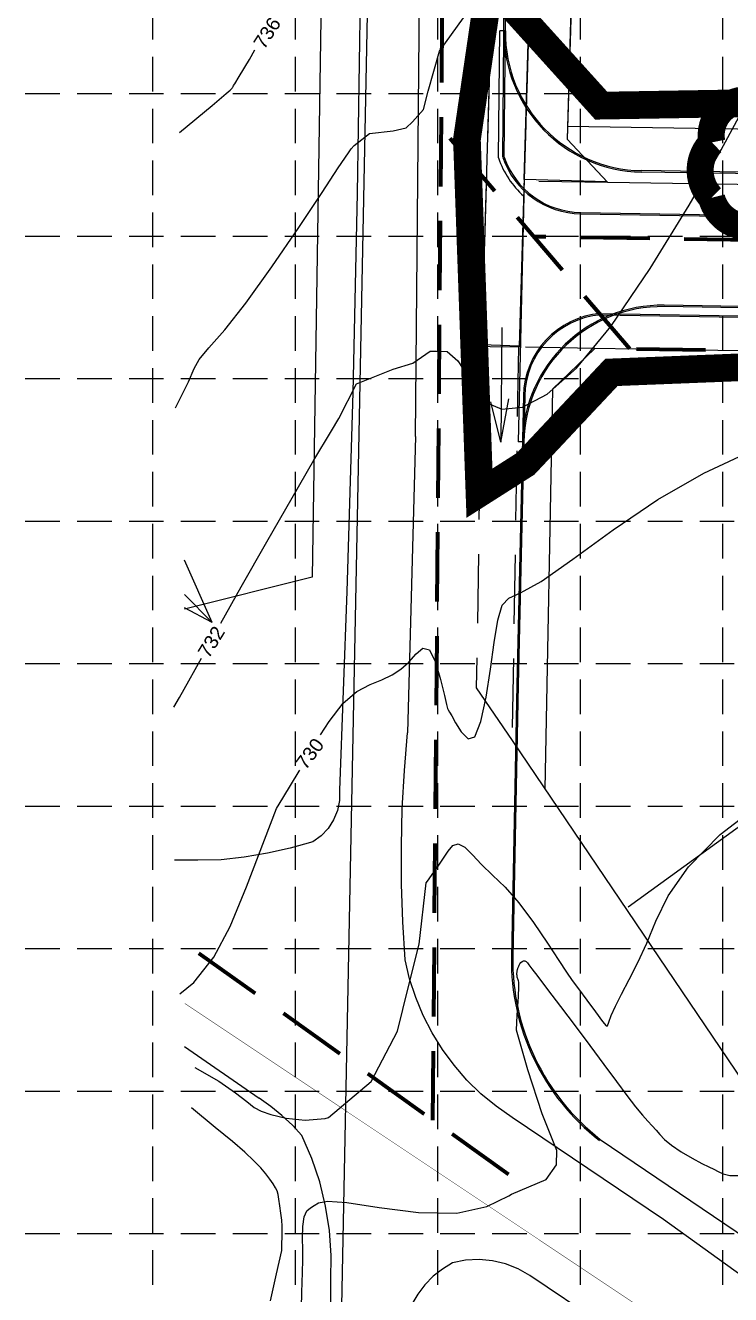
# Model space of a CAD drawing. Extents: x 3769 to 7071, y 3587 to 5652.
# Drawn here: x 4498.5 to 4753.4, y 4494.7 to 4953.3 of the extents above; entities that cross this region are included whole.
import ezdxf
from ezdxf.enums import TextEntityAlignment as Align

# ---------------------------------------------------------------- set-up
doc = ezdxf.new("R2010")
doc.units = 0
doc.header["$LTSCALE"] = 100
doc.header["$MEASUREMENT"] = 0
doc.linetypes.add('DASHED2', pattern=[0.375, 0.25, -0.125])
doc.linetypes.add('HIDDEN', pattern=[0.375, 0.25, -0.125])
doc.layers.get('0').update_dxf_attribs({"linetype": 'CONTINUOUS'})
for name, color, linetype in [('1 ARROWS', 7, 'CONTINUOUS'), ('ADJACENT', 3, 'CONTINUOUS'), ('BOUNDARY', 1, 'CONTINUOUS'), ('BTEXT', 5, 'CONTINUOUS'), ('CITY-STREET', 252, 'CONTINUOUS'), ('DRAINAGE', 12, 'DASHED2'), ('EC', 43, 'CONTINUOUS'), ('GRID', 254, 'HIDDEN'), ('HIGHWAY-RURAL', 6, 'CONTINUOUS'), ('LEGEND', 7, 'CONTINUOUS'), ('Limits of disturbance', 1, 'CONTINUOUS'), ('LOTLINE', 5, 'CONTINUOUS'), ('OLD-LINE', 4, 'DASHED2'), ('P-PAVRD', 6, 'CONTINUOUS'), ('PC', 43, 'CONTINUOUS'), ('ROAD', 7, 'CONTINUOUS'), ('ROW-TRACTS', 56, 'CONTINUOUS')]:
    doc.layers.add(name, color=color, linetype=linetype)
doc.styles.get("Standard").update_dxf_attribs({"font": 'ARIAL.TTF'})

msp = doc.modelspace()

# ---------------------------------------------------------------- linework, layer by layer
at = {"color": 7}
for p, q in [((4669.51, 4905.42), (4669.95, 4951.33)), ((4671.95, 4951.31), (4669.95, 4951.33)), ((5215.14, 4892.51), (4721.15, 4900.34)), ((5215.15, 4893.01), (4721.16, 4900.84)), ((4678.6, 4891.66), (4676.6, 4802.88)), ((4919.16, 4848.69), (4729.37, 4851.7)), ((4918.52, 4849.2), (4729.38, 4852.2)), ((4678.6, 4802.84), (4676.6, 4802.88))]:
    msp.add_line(p, q, dxfattribs=at)
for centre, radius, start, end in [((4721.95, 4950.83), 50.5, 179.448, 269.0919), ((4721.95, 4950.83), 50, 179.448, 269.0919), ((4699.57, 4915.4), 31.67, 198.3705, 228.552), ((4728.58, 4801.71), 50.5, 89.0919, 178.7057), ((4728.58, 4801.71), 50, 89.0919, 178.7057)]:
    msp.add_arc(centre, radius, start, end, dxfattribs=at)
at = {"layer": '1 ARROWS', "linetype": 'Continuous'}
for p, q in [((4565.98, 4737.51), (4556.02, 4760.07)), ((4556.02, 4747.62), (4565.98, 4737.51)), ((4565.98, 4737.51), (4556.02, 4742.81))]:
    msp.add_line(p, q, dxfattribs=at)
at = {"layer": 'ADJACENT', "color": 7}
for p, q in [((4607.66, 5106.3), (4602.08, 4753.98)), ((4704.23, 4836.6), (4688.95, 4821.83)), ((4934.5, 4832.95), (4704.23, 4836.6)), ((4688.95, 4821.83), (4686.21, 4677.37)), ((4934.92, 4793.22), (4716.3, 4634.7)), ((4602.08, 4753.98), (4556.02, 4742.41)), ((4674.38, 4694.86), (4771.53, 4551.24))]:
    msp.add_line(p, q, dxfattribs=at)
at = {"layer": 'BOUNDARY', "color": 7}
for p, q in [((4699.87, 5104.8), (4694.26, 4912.21)), ((4699.87, 5104.8), (4694.26, 4912.21)), ((4694.26, 4912.21), (4709.01, 4896.53)), ((4694.26, 4912.21), (4709.01, 4896.53)), ((4963.87, 4892.49), (4709.01, 4896.53)), ((4963.87, 4892.49), (4709.01, 4896.53))]:
    msp.add_line(p, q, dxfattribs=at)
at = {"layer": 'BTEXT', "color": 7}
for p, q in [((4670.69, 4844.21), (4670.33, 4802.69)), ((4670.33, 4802.69), (4666.68, 4817.26)), ((4670.33, 4802.69), (4673.25, 4818.35))]:
    msp.add_line(p, q, dxfattribs=at)
at = {"layer": 'CITY-STREET', "color": 7}
msp.add_line((4610.05, 4350.62), (4633.62, 5540.48), dxfattribs=at)
msp.add_line((4610.05, 4350.62), (4633.62, 5540.48), dxfattribs=at)
at = {"layer": 'DRAINAGE', "color": 3, "lineweight": 80}
for p, q in [((4645.74, 4557.66), (4654.15, 5540.48)), ((4716.9, 4836.4), (4648.81, 4916.11)), ((4949.08, 4872.72), (4682.26, 4876.95)), ((4931.76, 4832.99), (4716.9, 4836.4)), ((4673.11, 4538.13), (4556.02, 4621.67))]:
    msp.add_line(p, q, dxfattribs=at)
at = {"layer": 'EC', "color": 44}
for p, q in [((4648.17, 4944.07, 734), (4656.77, 4956.03, 734)), ((4575.71, 4934.85, 736), (4579.41, 4941.04, 736)), ((4579.41, 4941.04, 736), (4581.45, 4944.44, 736)), ((4644.04, 4929.6, 734), (4648.17, 4944.07, 734)), ((4572.94, 4930.45, 736), (4573.17, 4930.7, 736)), ((4573.17, 4930.7, 736), (4573.28, 4930.85, 736)), ((4573.28, 4930.85, 736), (4573.39, 4931.01, 736)), ((4573.39, 4931.01, 736), (4573.53, 4931.23, 736)), ((4573.53, 4931.23, 736), (4573.73, 4931.55, 736)), ((4573.73, 4931.55, 736), (4574.17, 4932.27, 736)), ((4574.17, 4932.27, 736), (4575.71, 4934.85, 736)), ((4565.99, 4924.42, 736), (4571.03, 4928.68, 736)), ((4571.03, 4928.68, 736), (4572.45, 4929.96, 736)), ((4572.45, 4929.96, 736), (4572.94, 4930.45, 736)), ((4642.38, 4922.92, 734), (4644.04, 4929.6, 734)), ((4554.15, 4914.59, 736), (4565.99, 4924.42, 736)), ((4638.43, 4918.51, 734), (4642.38, 4922.92, 734)), ((4749.99, 4908.35, 732), (4757.22, 4921.78, 732)), ((4636.06, 4916.31, 734), (4638.43, 4918.51, 734)), ((4617.35, 4909.93, 734), (4622.85, 4914.31, 734)), ((4622.85, 4914.31, 734), (4631.39, 4915.28, 734)), ((4631.39, 4915.28, 734), (4636.06, 4916.31, 734)), ((4615.21, 4907.25, 734), (4616.26, 4908.78, 734)), ((4616.26, 4908.78, 734), (4617.35, 4909.93, 734)), ((4738.44, 4888.38, 732), (4749.99, 4908.35, 732)), ((4611.56, 4901.84, 734), (4615.21, 4907.25, 734)), ((4605.67, 4893, 734), (4611.56, 4901.84, 734)), ((4597.25, 4880.33, 734), (4605.67, 4893, 734)), ((4724.32, 4865.51, 732), (4738.44, 4888.38, 732)), ((4587.56, 4866.04, 734), (4597.25, 4880.33, 734)), ((4578.18, 4852.96, 734), (4587.56, 4866.04, 734)), ((4710.05, 4844.57, 732), (4724.32, 4865.51, 732)), ((4570.49, 4843.31, 734), (4578.18, 4852.96, 734)), ((4697.6, 4829.41, 732), (4710.05, 4844.57, 732)), ((4564.81, 4836.81, 734), (4570.49, 4843.31, 734)), ((4561.24, 4832.58, 734), (4564.81, 4836.81, 734)), ((4638.45, 4831.24, 732), (4644.73, 4835.61, 732)), ((4644.73, 4835.61, 732), (4647.05, 4835.57, 732)), ((4647.05, 4835.57, 732), (4650.93, 4835.5, 732)), ((4650.93, 4835.5, 732), (4654.74, 4832.08, 732)), ((4559.45, 4829.37, 734), (4561.24, 4832.58, 734)), ((4631.44, 4829.13, 732), (4638.45, 4831.24, 732)), ((4654.74, 4832.08, 732), (4664.41, 4817.27, 732)), ((4557.43, 4824.54, 734), (4559.45, 4829.37, 734)), ((4618.17, 4823.76, 732), (4625.98, 4826.98, 732)), ((4625.98, 4826.98, 732), (4631.44, 4829.13, 732)), ((4687.1, 4820.01, 732), (4697.6, 4829.41, 732)), ((4552.76, 4815.13, 734), (4557.43, 4824.54, 734)), ((4611.78, 4811.33, 732), (4618.17, 4823.76, 732)), ((4664.41, 4817.27, 732), (4670.64, 4814.65, 732)), ((4678.2, 4815.39, 732), (4687.1, 4820.01, 732)), ((4670.64, 4814.65, 732), (4678.2, 4815.39, 732)), ((4609.08, 4806.84, 732), (4611.78, 4811.33, 732)), ((4602.76, 4796.17, 732), (4609.08, 4806.84, 732)), ((4594.84, 4782.58, 732), (4602.76, 4796.17, 732)), ((4585.74, 4766.75, 732), (4594.84, 4782.58, 732)), ((4576.51, 4750.48, 732), (4585.74, 4766.75, 732)), ((4569.08, 4737.25, 732), (4576.51, 4750.48, 732)), ((4557.55, 4716.49, 732), (4562.09, 4724.7, 732)), ((4554.18, 4710.46, 732), (4557.55, 4716.49, 732)), ((4552.11, 4706.91, 732), (4554.18, 4710.46, 732)), ((4749.56, 4660.88, 728), (4764, 4671.99, 728)), ((4738.19, 4649.21, 728), (4749.56, 4660.88, 728)), ((4651.22, 4654.96, 728), (4652.96, 4656.97, 728)), ((4652.96, 4656.97, 728), (4654.92, 4657.62, 728)), ((4654.92, 4657.62, 728), (4657.24, 4656.35, 728)), ((4657.24, 4656.35, 728), (4660.01, 4653.61, 728)), ((4647.92, 4649.9, 728), (4649.59, 4652.4, 728)), ((4649.59, 4652.4, 728), (4651.22, 4654.96, 728)), ((4660.01, 4653.61, 728), (4663.35, 4650.09, 728)), ((4643.84, 4644.13, 728), (4646.06, 4647.27, 728)), ((4646.06, 4647.27, 728), (4647.92, 4649.9, 728)), ((4663.35, 4650.09, 728), (4667.31, 4646.29, 728)), ((4730.8, 4638.75, 728), (4738.19, 4649.21, 728)), ((4640.77, 4621.3, 728), (4643.35, 4643.42, 728)), ((4643.35, 4643.42, 728), (4643.84, 4644.13, 728)), ((4667.31, 4646.29, 728), (4671.84, 4641.85, 728)), ((4671.84, 4641.85, 728), (4676.85, 4636.2, 728)), ((4726.29, 4629.66, 728), (4730.8, 4638.75, 728)), ((4676.85, 4636.2, 728), (4682.13, 4629.11, 728)), ((4682.13, 4629.11, 728), (4687.15, 4621.7, 728)), ((4723.07, 4621.69, 728), (4726.29, 4629.66, 728)), ((4636.85, 4605.58, 728), (4640.77, 4621.3, 728)), ((4687.15, 4621.7, 728), (4691.26, 4615.39, 728)), ((4719.87, 4614.67, 728), (4723.07, 4621.69, 728)), ((4677.2, 4614.15, 726), (4677.56, 4614.64, 726)), ((4677.56, 4614.64, 726), (4678.01, 4615.09, 726)), ((4678.01, 4615.09, 726), (4678.49, 4615.34, 726)), ((4678.49, 4615.34, 726), (4678.98, 4615.3, 726)), ((4678.98, 4615.3, 726), (4679.46, 4615, 726)), ((4679.46, 4615, 726), (4679.92, 4614.53, 726)), ((4679.92, 4614.53, 726), (4680.44, 4613.86, 726)), ((4691.26, 4615.39, 728), (4694.06, 4611.19, 728)), ((4716.7, 4608.53, 728), (4719.87, 4614.67, 728)), ((4676.14, 4610.64, 726), (4676.15, 4610.94, 726)), ((4676.14, 4610.34, 726), (4676.14, 4610.64, 726)), ((4676.16, 4610.03, 726), (4676.14, 4610.34, 726)), ((4676.15, 4610.94, 726), (4676.17, 4611.22, 726)), ((4676.19, 4609.71, 726), (4676.16, 4610.03, 726)), ((4676.17, 4611.22, 726), (4676.2, 4611.49, 726)), ((4676.25, 4609.39, 726), (4676.19, 4609.71, 726)), ((4676.2, 4611.49, 726), (4676.25, 4611.75, 726)), ((4676.25, 4611.75, 726), (4676.3, 4612, 726)), ((4676.3, 4612, 726), (4676.37, 4612.23, 726)), ((4676.37, 4612.23, 726), (4676.44, 4612.45, 726)), ((4676.44, 4612.45, 726), (4676.51, 4612.66, 726)), ((4676.51, 4612.66, 726), (4676.6, 4612.88, 726)), ((4676.6, 4612.88, 726), (4676.69, 4613.12, 726)), ((4676.69, 4613.12, 726), (4676.8, 4613.39, 726)), ((4676.8, 4613.39, 726), (4676.96, 4613.73, 726)), ((4676.96, 4613.73, 726), (4677.2, 4614.15, 726)), ((4680.44, 4613.86, 726), (4681.5, 4612.45, 726)), ((4681.5, 4612.45, 726), (4683.63, 4609.61, 726)), ((4694.06, 4611.19, 728), (4696.15, 4608.22, 728)), ((4632.93, 4589.87, 728), (4636.85, 4605.58, 728)), ((4676.32, 4609.06, 726), (4676.25, 4609.39, 726)), ((4676.41, 4608.73, 726), (4676.32, 4609.06, 726)), ((4676.53, 4608.41, 726), (4676.41, 4608.73, 726)), ((4676.66, 4608.09, 726), (4676.53, 4608.41, 726)), ((4676.79, 4607.59, 726), (4676.66, 4608.09, 726)), ((4676.66, 4602.22, 726), (4676.83, 4606, 726)), ((4676.83, 4606, 726), (4676.79, 4607.59, 726)), ((4683.63, 4609.61, 726), (4687.21, 4604.91, 726)), ((4696.15, 4608.22, 728), (4698.39, 4605.17, 728)), ((4698.39, 4605.17, 728), (4701.36, 4601.13, 728)), ((4713.9, 4603.29, 728), (4716.7, 4608.53, 728)), ((4676.24, 4595.68, 726), (4676.66, 4602.22, 726)), ((4687.21, 4604.91, 726), (4691.89, 4598.77, 726)), ((4701.36, 4601.13, 728), (4704.52, 4596.83, 728)), ((4711.74, 4598.95, 728), (4713.9, 4603.29, 728)), ((4691.89, 4598.77, 726), (4697.13, 4591.82, 726)), ((4704.52, 4596.83, 728), (4707.04, 4593.4, 728)), ((4710.24, 4595.55, 728), (4711.74, 4598.95, 728)), ((4675.92, 4590.24, 726), (4676.24, 4595.68, 726)), ((4697.13, 4591.82, 726), (4702.44, 4584.67, 726)), ((4707.04, 4593.4, 728), (4708.37, 4591.74, 728)), ((4708.37, 4591.74, 728), (4708.92, 4591.75, 728)), ((4708.92, 4591.75, 728), (4709.35, 4593.12, 728)), ((4709.35, 4593.12, 728), (4710.24, 4595.55, 728)), ((4623.5, 4571.62, 728), (4632.93, 4589.87, 728)), ((4680.07, 4575.89, 726), (4675.92, 4590.24, 726)), ((4702.44, 4584.67, 726), (4707.52, 4577.8, 726)), ((4707.52, 4577.8, 726), (4712.07, 4571.64, 726)), ((4559.69, 4576.73, 728), (4568.36, 4571.75, 728)), ((4685.25, 4560.02, 726), (4680.07, 4575.89, 726)), ((4568.36, 4571.75, 728), (4574.46, 4567.59, 728)), ((4608.02, 4558.68, 728), (4623.5, 4571.62, 728)), ((4712.07, 4571.64, 726), (4715.89, 4566.56, 726)), ((4574.46, 4567.59, 728), (4578.52, 4564.42, 728)), ((4578.52, 4564.42, 728), (4581.19, 4562.33, 728)), ((4715.89, 4566.56, 726), (4719, 4562.54, 726)), ((4567.09, 4555.06, 728), (4558.56, 4562.12, 728)), ((4581.19, 4562.33, 728), (4583.63, 4560.93, 728)), ((4583.63, 4560.93, 728), (4587.18, 4559.72, 728)), ((4587.18, 4559.72, 728), (4592.73, 4558.43, 728)), ((4690.49, 4546.78, 726), (4685.25, 4560.02, 726)), ((4719, 4562.54, 726), (4721.5, 4559.5, 726)), ((4721.5, 4559.5, 726), (4723.47, 4557.3, 726)), ((4573.29, 4549.94, 728), (4567.09, 4555.06, 728)), ((4592.73, 4558.43, 728), (4599.64, 4557.66, 728)), ((4599.64, 4557.66, 728), (4606.86, 4558.25, 728)), ((4606.86, 4558.25, 728), (4608.02, 4558.68, 728)), ((4723.47, 4557.3, 726), (4725.06, 4555.63, 726)), ((4725.06, 4555.63, 726), (4726.43, 4554.14, 726)), ((4726.43, 4554.14, 726), (4727.79, 4552.54, 726)), ((4727.79, 4552.54, 726), (4729.52, 4550.72, 726)), ((4729.52, 4550.72, 726), (4732.03, 4548.63, 726)), ((4577.77, 4546.11, 728), (4573.29, 4549.94, 728)), ((4581.07, 4543.02, 728), (4577.77, 4546.11, 728)), ((4690.4, 4541.52, 726), (4690.49, 4546.78, 726)), ((4732.03, 4548.63, 726), (4735.55, 4546.29, 726)), ((4735.55, 4546.29, 726), (4739.47, 4543.98, 726)), ((4583.51, 4540.46, 728), (4581.07, 4543.02, 728)), ((4686.66, 4536.32, 726), (4690.4, 4541.52, 726)), ((4739.47, 4543.98, 726), (4742.98, 4542.08, 726)), ((4742.98, 4542.08, 726), (4745.49, 4540.81, 726)), ((4585.36, 4538.27, 728), (4583.51, 4540.46, 728)), ((4586.85, 4536.35, 728), (4585.36, 4538.27, 728)), ((4588.01, 4534.68, 728), (4586.85, 4536.35, 728)), ((4674.19, 4530.94, 726), (4686.66, 4536.32, 726)), ((4745.49, 4540.81, 726), (4747.28, 4539.97, 726)), ((4747.28, 4539.97, 726), (4748.86, 4539.21, 726)), ((4748.86, 4539.21, 726), (4750.7, 4538.34, 726)), ((4750.7, 4538.34, 726), (4753.03, 4537.67, 726)), ((4753.03, 4537.67, 726), (4756.05, 4537.66, 726)), ((4588.86, 4533.28, 728), (4588.01, 4534.68, 728)), ((4589.42, 4532.11, 728), (4588.86, 4533.28, 728)), ((4589.79, 4530.86, 728), (4589.42, 4532.11, 728)), ((4590.11, 4529.15, 728), (4589.79, 4530.86, 728)), ((4590.46, 4526.75, 728), (4590.11, 4529.15, 728)), ((4602.82, 4526.83, 726), (4604.37, 4527.78, 726)), ((4604.37, 4527.78, 726), (4607.67, 4528.38, 726)), ((4607.67, 4528.38, 726), (4614.62, 4527.95, 726)), ((4614.62, 4527.95, 726), (4626.32, 4526.19, 726)), ((4665.27, 4526.54, 726), (4673.21, 4530.34, 726)), ((4673.21, 4530.34, 726), (4674.19, 4530.94, 726)), ((4590.82, 4524.04, 728), (4590.46, 4526.75, 728)), ((4591.11, 4521.53, 728), (4590.82, 4524.04, 728)), ((4598.78, 4519.32, 726), (4599.24, 4522.8, 726)), ((4599.24, 4522.8, 726), (4600.19, 4524.9, 726)), ((4600.19, 4524.9, 726), (4601.47, 4526.02, 726)), ((4601.47, 4526.02, 726), (4602.82, 4526.83, 726)), ((4626.32, 4526.19, 726), (4640.57, 4524.35, 726)), ((4640.57, 4524.35, 726), (4654.36, 4524.11, 726)), ((4654.36, 4524.11, 726), (4665.27, 4526.54, 726)), ((4591.27, 4519.43, 728), (4591.11, 4521.53, 728)), ((4591.3, 4516.68, 728), (4591.27, 4519.43, 728)), ((4598.68, 4515.07, 726), (4598.78, 4519.32, 726)), ((4591.17, 4511.93, 728), (4591.3, 4516.68, 728)), ((4598.71, 4510.91, 726), (4598.68, 4515.07, 726)), ((4589.17, 4502.21, 728), (4591.13, 4510.61, 728)), ((4591.13, 4510.61, 728), (4591.17, 4511.93, 728)), ((4598.69, 4507.25, 726), (4598.71, 4510.91, 726)), ((4598.59, 4502.71, 726), (4598.69, 4507.25, 726)), ((4587.05, 4492.36, 728), (4589.17, 4502.21, 728)), ((4598.4, 4495.44, 726), (4598.59, 4502.71, 726)), ((4598.09, 4484.37, 726), (4598.4, 4495.44, 726))]:
    msp.add_line(p, q, dxfattribs=at)
at = {"layer": 'GRID', "color": 252, "linetype": 'HIDDEN', "ltscale": 0.5}
for p, q in [((4544.43, 5598.22), (4544.43, 3795.49)), ((4595.93, 5598.22), (4595.93, 3795.49)), ((4647.43, 5598.22), (4647.43, 3795.49)), ((4698.93, 5598.22), (4698.93, 3795.49)), ((4750.43, 5598.22), (4750.43, 3795.49)), ((3823.43, 4928.72), (7016.43, 4928.72)), ((3823.43, 4877.22), (7016.43, 4877.22)), ((3823.43, 4825.72), (7016.43, 4825.72)), ((3823.43, 4774.22), (7016.43, 4774.22)), ((3823.43, 4722.72), (7016.43, 4722.72)), ((3823.43, 4671.22), (7016.43, 4671.22)), ((3823.43, 4619.72), (7016.43, 4619.72)), ((3823.43, 4568.22), (7016.43, 4568.22)), ((3823.43, 4516.72), (7016.43, 4516.72))]:
    msp.add_line(p, q, dxfattribs=at)
at = {"layer": 'HIGHWAY-RURAL', "color": 7, "const_width": 0.151}
msp.add_lwpolyline([(5568.06, 3925.08), (4556.02, 4599.92)], dxfattribs=at)
at = {"layer": 'LEGEND', "color": 170, "ltscale": 100, "const_width": 9.77}
msp.add_lwpolyline([(4768.69, 4922.16, 0.520567), (4768.69, 4922.16, 0.765195), (4746.6, 4911.04, 0.417879), (4746.46, 4891.04, 0.6649), (4771.7, 4887.18, 0.744833), (4800.17, 4884.79, 0.975642), (4817.91, 4903.11, 0.520567), (4813.49, 4925.18, 0.520567), (4797.3, 4923.71, 0.540264), (4768.69, 4922.16)], format="xyb", close=True, dxfattribs=at)
at = {"layer": 'Limits of disturbance', "color": 1, "linetype": 'DASHED2', "const_width": 10}
msp.add_lwpolyline([(5292.89, 4924.95), (5012.16, 4929.49), (4706.57, 4924.33), (4666.37, 4968.82), (4658.05, 4912.1), (4662.59, 4784.28), (4679.23, 4794.87), (4710.28, 4827.93), (4925.9, 4836.46), (4932.7, 4820.8), (4969.43, 4820.76), (4983.6, 4839.76), (5035.32, 4834.8), (5258.85, 4831.18)], dxfattribs=at)
at = {"layer": 'LOTLINE', "color": 7}
msp.add_line((5047.67, 4911.16), (4694.39, 4916.76), dxfattribs=at)
at = {"layer": 'OLD-LINE', "color": 7}
for p, q in [((4663.41, 4837.24), (4671.23, 5105.29)), ((4684.73, 5105.06), (4678.76, 4897.65)), ((4678.76, 4897.65), (4676.94, 4837.03)), ((4709.01, 4896.53), (4678.74, 4897.01)), ((4663.41, 4837.24), (4661.45, 4713.98)), ((4666.45, 4837.2), (4663.41, 4837.24)), ((4676.64, 4837.03), (4666.45, 4837.2)), ((4676.64, 4837.03), (4674.38, 4694.86)), ((4704.23, 4836.6), (4676.64, 4837.03)), ((4661.45, 4713.98), (4674.38, 4694.86))]:
    msp.add_line(p, q, dxfattribs=at)
at = {"layer": 'P-PAVRD', "color": 7}
for p, q in [((4639.5, 4804.81, 737.21), (4642.57, 5158.81, 737.21)), ((4639.5, 4804.81, 737.21), (4642.57, 5158.81, 737.21)), ((4619.48, 4964.51, 732.3), (4618.4, 4892.6, 732.3)), ((4619.48, 4964.51, 732.3), (4618.4, 4892.6, 732.3)), ((4618.4, 4892.6, 732.3), (4616.78, 4820.69, 732.3)), ((4618.4, 4892.6, 732.3), (4616.78, 4820.69, 732.3)), ((4616.78, 4820.69, 732.3), (4614.63, 4748.8, 732.3)), ((4616.78, 4820.69, 732.3), (4614.63, 4748.8, 732.3)), ((4639.5, 4804.81, 730.45), (4636.56, 4697.65, 730.45)), ((4639.5, 4804.81, 730.45), (4636.56, 4697.65, 730.45)), ((4614.63, 4748.8, 732.3), (4611.95, 4676.92, 732.3)), ((4614.63, 4748.8, 732.3), (4611.95, 4676.92, 732.3)), ((4635.43, 4684.02, 728.68), (4636.56, 4697.65, 728.68)), ((4635.43, 4684.02, 728.68), (4636.56, 4697.65, 728.68)), ((4634.7, 4670.36, 728.68), (4635.43, 4684.02, 728.68)), ((4634.7, 4670.36, 728.68), (4635.43, 4684.02, 728.68)), ((4611.95, 4676.92, 729.42), (4611.95, 4673.23, 729.42)), ((4611.95, 4676.92, 729.42), (4611.95, 4673.23, 729.42)), ((4611.25, 4669.6, 729.42), (4609.88, 4666.18, 729.42)), ((4611.25, 4669.6, 729.42), (4609.88, 4666.18, 729.42)), ((4611.95, 4673.23, 729.42), (4611.25, 4669.6, 729.42)), ((4611.95, 4673.23, 729.42), (4611.25, 4669.6, 729.42)), ((4634.36, 4656.69, 728.68), (4634.7, 4670.36, 728.68)), ((4634.36, 4656.69, 728.68), (4634.7, 4670.36, 728.68)), ((4609.88, 4666.18, 729.42), (4607.88, 4663.07, 729.42)), ((4609.88, 4666.18, 729.42), (4607.88, 4663.07, 729.42)), ((4605.33, 4660.4, 729.42), (4602.31, 4658.27, 729.42)), ((4605.33, 4660.4, 729.42), (4602.31, 4658.27, 729.42)), ((4607.88, 4663.07, 729.42), (4605.33, 4660.4, 729.42)), ((4607.88, 4663.07, 729.42), (4605.33, 4660.4, 729.42)), ((4594.17, 4656.01, 729.9), (4585.92, 4654.19, 729.9)), ((4594.17, 4656.01, 729.9), (4585.92, 4654.19, 729.9)), ((4602.31, 4658.27, 729.9), (4594.17, 4656.01, 729.9)), ((4602.31, 4658.27, 729.9), (4594.17, 4656.01, 729.9)), ((4634.42, 4643.01, 728.68), (4634.36, 4656.69, 728.68)), ((4634.42, 4643.01, 728.68), (4634.36, 4656.69, 728.68)), ((4560.75, 4651.66, 730.82), (4552.3, 4651.69, 730.82)), ((4560.75, 4651.66, 730.82), (4552.3, 4651.69, 730.82)), ((4569.19, 4651.84, 730.82), (4560.75, 4651.66, 730.82)), ((4569.19, 4651.84, 730.82), (4560.75, 4651.66, 730.82)), ((4577.58, 4652.8, 729.9), (4569.19, 4651.84, 729.9)), ((4577.58, 4652.8, 729.9), (4569.19, 4651.84, 729.9)), ((4585.92, 4654.19, 729.9), (4577.58, 4652.8, 729.9)), ((4585.92, 4654.19, 729.9), (4577.58, 4652.8, 729.9)), ((4634.87, 4629.34, 728.68), (4634.42, 4643.01, 728.68)), ((4634.87, 4629.34, 728.68), (4634.42, 4643.01, 728.68)), ((4635.71, 4615.68, 728.68), (4634.87, 4629.34, 728.68)), ((4635.71, 4615.68, 728.68), (4634.87, 4629.34, 728.68)), ((4637.34, 4608.8, 727.33), (4635.71, 4615.68, 727.33)), ((4637.34, 4608.8, 727.33), (4635.71, 4615.68, 727.33)), ((4639.53, 4602.07, 727.33), (4637.34, 4608.8, 727.33)), ((4639.53, 4602.07, 727.33), (4637.34, 4608.8, 727.33)), ((4642.25, 4595.54, 727.33), (4639.53, 4602.07, 727.33)), ((4642.25, 4595.54, 727.33), (4639.53, 4602.07, 727.33)), ((4645.48, 4589.25, 727.33), (4642.25, 4595.54, 727.33)), ((4645.48, 4589.25, 727.33), (4642.25, 4595.54, 727.33)), ((4649.21, 4583.23, 727.33), (4645.48, 4589.25, 727.33)), ((4649.21, 4583.23, 727.33), (4645.48, 4589.25, 727.33)), ((4556.02, 4584.37, 737.09), (4582.95, 4565.62, 737.09)), ((4556.02, 4584.37, 737.09), (4582.95, 4565.62, 737.09)), ((4653.42, 4577.54, 727.33), (4649.21, 4583.23, 727.33)), ((4653.42, 4577.54, 727.33), (4649.21, 4583.23, 727.33)), ((4658.07, 4572.21, 727.33), (4653.42, 4577.54, 727.33)), ((4658.07, 4572.21, 727.33), (4653.42, 4577.54, 727.33)), ((4663.13, 4567.26, 727.33), (4658.07, 4572.21, 727.33)), ((4663.13, 4567.26, 727.33), (4658.07, 4572.21, 727.33)), ((4587.17, 4562.68, 728.06), (4582.95, 4565.62, 728.06)), ((4587.17, 4562.68, 728.06), (4582.95, 4565.62, 728.06)), ((4668.58, 4562.74, 727.33), (4663.13, 4567.26, 727.33)), ((4668.58, 4562.74, 727.33), (4663.13, 4567.26, 727.33)), ((4591.2, 4559.42, 728.06), (4587.17, 4562.68, 728.06)), ((4591.2, 4559.42, 728.06), (4587.17, 4562.68, 728.06)), ((4594.97, 4555.89, 728.06), (4591.2, 4559.42, 728.06)), ((4594.97, 4555.89, 728.06), (4591.2, 4559.42, 728.06)), ((4674.37, 4558.67, 727.33), (4668.58, 4562.74, 727.33)), ((4674.37, 4558.67, 727.33), (4668.58, 4562.74, 727.33)), ((4598.41, 4552.14, 728.06), (4594.97, 4555.89, 728.06)), ((4598.41, 4552.14, 728.06), (4594.97, 4555.89, 728.06)), ((4729.12, 4521.75, 726.09), (4674.37, 4558.67, 726.09)), ((4729.12, 4521.75, 726.09), (4674.37, 4558.67, 726.09)), ((4601.99, 4543.91, 726.25), (4598.41, 4552.14, 726.25)), ((4601.99, 4543.91, 726.25), (4598.41, 4552.14, 726.25)), ((4604.85, 4535.4, 726.25), (4601.99, 4543.91, 726.25)), ((4604.85, 4535.4, 726.25), (4601.99, 4543.91, 726.25)), ((4606.98, 4526.68, 726.25), (4604.85, 4535.4, 726.25)), ((4606.98, 4526.68, 726.25), (4604.85, 4535.4, 726.25)), ((4608.37, 4517.82, 726.25), (4606.98, 4526.68, 726.25)), ((4608.37, 4517.82, 726.25), (4606.98, 4526.68, 726.25)), ((4782.73, 4483.23, 717.59), (4729.12, 4521.75, 717.59)), ((4782.73, 4483.23, 717.59), (4729.12, 4521.75, 717.59)), ((4609.01, 4508.86, 726.25), (4608.37, 4517.82, 726.25)), ((4609.01, 4508.86, 726.25), (4608.37, 4517.82, 726.25)), ((4608.89, 4499.89, 726.25), (4609.01, 4508.86, 726.25)), ((4608.89, 4499.89, 726.25), (4609.01, 4508.86, 726.25)), ((4652.8, 4506.13, 725.7), (4649.17, 4503.92, 725.7)), ((4652.8, 4506.13, 725.7), (4649.17, 4503.92, 725.7)), ((4657.57, 4507.07, 725.77), (4652.8, 4506.13, 725.77)), ((4657.57, 4507.07, 725.77), (4652.8, 4506.13, 725.77)), ((4662.43, 4507.33, 725.77), (4657.57, 4507.07, 725.77)), ((4662.43, 4507.33, 725.77), (4657.57, 4507.07, 725.77)), ((4667.28, 4506.89, 725.77), (4662.43, 4507.33, 725.77)), ((4667.28, 4506.89, 725.77), (4662.43, 4507.33, 725.77)), ((4672.01, 4505.77, 725.77), (4667.28, 4506.89, 725.77)), ((4672.01, 4505.77, 725.77), (4667.28, 4506.89, 725.77)), ((4676.53, 4503.99, 725.77), (4672.01, 4505.77, 725.77)), ((4676.53, 4503.99, 725.77), (4672.01, 4505.77, 725.77)), ((4608.61, 4355.41, 723.47), (4608.89, 4499.89, 723.47)), ((4608.61, 4355.41, 723.47), (4608.89, 4499.89, 723.47)), ((4645.84, 4501.28, 725.7), (4642.87, 4498.24, 725.7)), ((4645.84, 4501.28, 725.7), (4642.87, 4498.24, 725.7)), ((4649.17, 4503.92, 725.7), (4645.84, 4501.28, 725.7)), ((4649.17, 4503.92, 725.7), (4645.84, 4501.28, 725.7)), ((4680.76, 4501.58, 725.77), (4676.53, 4503.99, 725.77)), ((4680.76, 4501.58, 725.77), (4676.53, 4503.99, 725.77)), ((4786.89, 4430.45, 718.33), (4680.76, 4501.58, 718.33)), ((4786.89, 4430.45, 718.33), (4680.76, 4501.58, 718.33)), ((4642.87, 4498.24, 725.7), (4640.31, 4494.85, 725.7)), ((4642.87, 4498.24, 725.7), (4640.31, 4494.85, 725.7)), ((4640.31, 4494.85, 725.7), (4638.19, 4491.16, 725.7)), ((4640.31, 4494.85, 725.7), (4638.19, 4491.16, 725.7))]:
    msp.add_line(p, q, dxfattribs=at)
at = {"layer": 'PC', "color": 44}
for p, q in [((4743.73, 4791.53, 730), (4762, 4800.09, 730)), ((4727.05, 4782, 730), (4743.73, 4791.53, 730)), ((4710.93, 4771.03, 730), (4727.05, 4782, 730)), ((4696.35, 4760.38, 730), (4710.93, 4771.03, 730)), ((4684.83, 4752.32, 730), (4696.35, 4760.38, 730)), ((4677.38, 4748.3, 730), (4684.83, 4752.32, 730)), ((4673.15, 4746.39, 730), (4677.38, 4748.3, 730)), ((4669.24, 4738.35, 730), (4670.82, 4743.79, 730)), ((4670.82, 4743.79, 730), (4673.15, 4746.39, 730)), ((4667.95, 4730.36, 730), (4669.24, 4738.35, 730)), ((4666.63, 4720.72, 730), (4667.95, 4730.36, 730)), ((4637.01, 4723.25, 730), (4639.66, 4726.27, 730)), ((4639.66, 4726.27, 730), (4642.17, 4728.31, 730)), ((4642.17, 4728.31, 730), (4644.53, 4727.65, 730)), ((4644.53, 4727.65, 730), (4646.71, 4723.26, 730)), ((4631.01, 4718.61, 730), (4634.17, 4720.66, 730)), ((4634.17, 4720.66, 730), (4637.01, 4723.25, 730)), ((4646.71, 4723.26, 730), (4648.56, 4716.93, 730)), ((4665.04, 4710.55, 730), (4666.63, 4720.72, 730)), ((4618.27, 4712.6, 730), (4623.03, 4715.14, 730)), ((4623.03, 4715.14, 730), (4627.33, 4716.88, 730)), ((4627.33, 4716.88, 730), (4631.01, 4718.61, 730)), ((4648.56, 4716.93, 730), (4649.91, 4711.16, 730)), ((4613.27, 4708.35, 730), (4618.27, 4712.6, 730)), ((4649.91, 4711.16, 730), (4650.65, 4707.86, 730)), ((4663.14, 4701.72, 730), (4665.04, 4710.55, 730)), ((4608.21, 4701.77, 730), (4613.27, 4708.35, 730)), ((4650.65, 4707.86, 730), (4651.01, 4706.5, 730)), ((4651.01, 4706.5, 730), (4651.28, 4705.94, 730)), ((4651.28, 4705.94, 730), (4651.73, 4705.19, 730)), ((4605.18, 4696.9, 730), (4608.21, 4701.77, 730)), ((4651.73, 4705.19, 730), (4652.57, 4703.78, 730)), ((4652.57, 4703.78, 730), (4653.98, 4701.35, 730)), ((4660.92, 4696.27, 730), (4663.14, 4701.72, 730)), ((4653.98, 4701.35, 730), (4656.02, 4697.99, 730)), ((4656.02, 4697.99, 730), (4658.46, 4695.54, 730)), ((4658.46, 4695.54, 730), (4660.92, 4696.27, 730)), ((4591.47, 4674.04, 730), (4597.39, 4683.81, 730)), ((4597.39, 4683.81, 730), (4597.64, 4684.24, 730)), ((4589.17, 4670.36, 730), (4591.47, 4674.04, 730)), ((4578.39, 4642.01, 730), (4589.17, 4670.36, 730)), ((4572.45, 4627.74, 730), (4578.39, 4642.01, 730)), ((4566.57, 4616.55, 730), (4572.45, 4627.74, 730)), ((4559.3, 4607.43, 730), (4566.57, 4616.55, 730)), ((4554.25, 4603.41, 730), (4559.3, 4607.43, 730))]:
    msp.add_line(p, q, dxfattribs=at)
at = {"layer": 'ROAD', "color": 7}
for p, q in [((4671.01, 4905.74), (4672.95, 5107.11)), ((4671.51, 4905.74), (4673.45, 5107.1)), ((4699.16, 4885.23), (4792.53, 4883.63)), ((4699.17, 4885.73), (4792.54, 4884.13)), ((4706.36, 4848.74), (4791.92, 4847.31)), ((4706.37, 4849.24), (4791.93, 4847.81)), ((4678.47, 4819.43), (4676.11, 4715.02)), ((4678.97, 4819.42), (4676.61, 4715.01)), ((4676.11, 4715.02), (4674.12, 4616.77)), ((4676.61, 4715.01), (4674.62, 4616.76)), ((4706.25, 4550.77), (5119.02, 4270.39))]:
    msp.add_line(p, q, dxfattribs=at)
for centre, radius, start, end in [((4699.57, 4915.4), 30.17, 199.0039, 269.2367), ((4699.57, 4915.4), 29.67, 199.0039, 269.2367), ((4708.89, 4818.92), 30.42, 94.849, 179.0433), ((4708.89, 4818.92), 29.92, 94.849, 179.0433), ((4756.85, 4615.59), 82.74, 179.1899, 232.0254), ((4756.85, 4615.59), 82.24, 179.1899, 232.0254)]:
    msp.add_arc(centre, radius, start, end, dxfattribs=at)
at = {"layer": 'ROW-TRACTS', "color": 7}
for p, q in [((4663.46, 4837.84), (4671.23, 5105.45)), ((4684.73, 5105.06), (4676.95, 4837.39)), ((4678.76, 4897.65), (4684.73, 5105.05)), ((4698.77, 5053.82), (4694.26, 4912.21)), ((4694.26, 4912.21), (4708.77, 4896.78)), ((4708.77, 4896.78), (4678.76, 4897.65)), ((4676.95, 4837.39), (4663.46, 4837.84))]:
    msp.add_line(p, q, dxfattribs=at)

# ---------------------------------------------------------------- texts
at = {"layer": 'EC', "color": 44}
for s, rotation, p in [('736', 57.3142, (4585.83, 4950.6, 730)), ('732', 58.431, (4565.65, 4730.54, 730)), ('730', 53.5018, (4601.27, 4690.14, 730))]:
    msp.add_text(s, height=5, rotation=rotation, dxfattribs=at).set_placement(p, align=Align.MIDDLE_CENTER)

doc.saveas('drawing.dxf')
